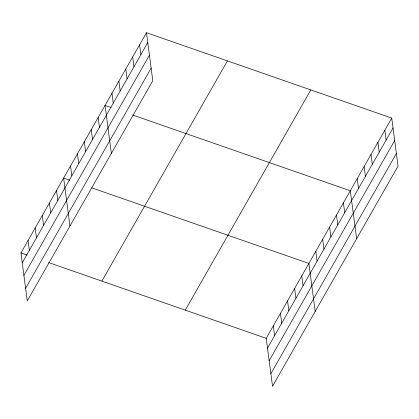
<?xml version="1.0" encoding="UTF-8"?>
<svg xmlns="http://www.w3.org/2000/svg" width="419" height="419" viewBox="0 0 419 419"><rect width="100%" height="100%" fill="white"/><g stroke="black" fill="none" stroke-linecap="round" stroke-linejoin="round"><path stroke-width="0.63" d="M146.482 32.724L152.794 80.689L27.266 300.9L20.95 252.935L146.482 32.724L391.734 118.1L398.05 166.065L272.518 386.276L266.206 338.311L391.734 118.1M22.244 262.781L147.776 42.565M23.904 275.362L149.431 55.146M25.606 288.319L151.139 68.108M101.885 281.107L227.417 60.896M185.271 310.139L310.804 89.923M267.5 348.152L393.032 127.942M269.155 360.733L394.688 140.522M270.863 373.696L396.395 153.485M111.187 107.526L105.054 105.394L111.37 153.359M132.645 115L350.31 190.771L356.627 238.736M69.764 180.196L63.63 178.065L69.947 226.03M91.834 187.88L308.887 263.441L315.198 311.406M20.95 252.935L27.083 255.071M48.541 262.54L266.206 338.311M384.831 130.209L386.124 140.051M377.928 142.324L379.221 152.165M371.025 154.433L372.318 164.274M364.116 166.547L365.415 176.389M357.213 178.656L358.512 188.498M343.407 202.88L344.701 212.721M336.499 214.994L337.798 224.835M329.596 227.103L330.895 236.945M322.693 239.218L323.987 249.059M315.79 251.327L317.083 261.173M301.769 275.917L303.068 285.763M294.657 288.398L295.955 298.239M287.544 300.873L288.838 310.72M280.431 313.354L281.725 323.196M273.319 325.83L274.613 335.677M139.579 44.833L140.873 54.68M132.671 56.947L133.97 66.789M125.768 69.056L127.067 78.903M118.865 81.171L120.159 91.012M111.962 93.28L113.256 103.126M98.151 117.503L99.45 127.35M91.248 129.618L92.541 139.459M84.345 141.727L85.638 151.573M77.442 153.841L78.735 163.682M70.533 165.95L71.832 175.797M56.518 190.54L57.812 200.387M49.405 203.021L50.699 212.862M42.293 215.497L43.586 225.343M35.175 227.978L36.474 237.819M28.063 240.459L29.361 250.3"/></g></svg>
